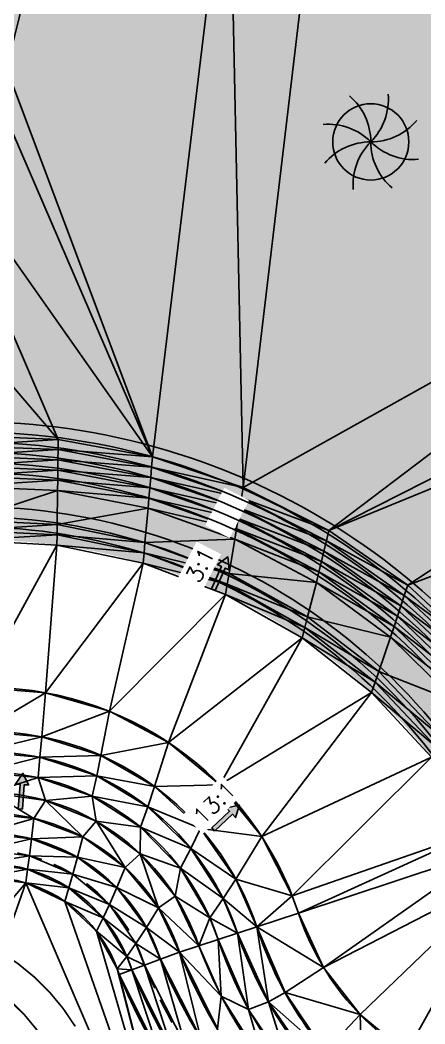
# Model space of a CAD drawing. Header units: inches. Extents: x 2461366 to 2469791, y 7062737 to 7065282.
# Drawn here: x 2467003.9 to 2467123.5, y 7064104 to 7064400.1 of the extents above; entities that cross this region are included whole.
import ezdxf

# ---------------------------------------------------------------- set-up
doc = ezdxf.new("R2010")
doc.units = ezdxf.units.IN
doc.header["$LTSCALE"] = 60
doc.header["$MEASUREMENT"] = 0
doc.linetypes.add('DASHED2', pattern=[0.375, 0.25, -0.125])
for name, color, linetype in [('CONT MNR LABEL', 6, 'Continuous'), ('CONTOURS', 35, 'Continuous'), ('FOUNTAIN', 5, 'Continuous'), ('POND HATCH', 9, 'Continuous'), ('PROP TRAIL', 3, 'Continuous'), ('Proposed Ground-C-TINN', 7, 'Continuous')]:
    doc.layers.add(name, color=color, linetype=linetype)
doc.styles.add('L80', font='simplex', dxfattribs={"height": 4.8})

# ---------------------------------------------------------------- blocks, each defined once
blk = doc.blocks.new('ARW-STREET')
blk.add_hatch(color=252).paths.add_polyline_path([(0.52, 0), (0.52, 6.04), (1.61, 6.04), (0, 8.83), (-1.61, 6.04), (-0.52, 6.04), (-0.52, 0)])
at = {"color": 4}
blk.add_lwpolyline([(0.52, 0), (0.52, 6.04), (1.61, 6.04), (0, 8.83), (-1.61, 6.04), (-0.52, 6.04), (-0.52, 0)], close=True, dxfattribs=at)

msp = doc.modelspace()

# ---------------------------------------------------------------- hatches: boundary and pattern name
at = {"layer": 'POND HATCH'}
h = msp.add_hatch(color=256, dxfattribs=at)
edge = h.paths.add_edge_path()
edge.add_arc((2466951.7, 7064352.35), 108.89, 233.9109, 275.8982)
edge.add_arc((2466992.73, 7064077.06), 169.62, 27.5436, 100.1323, ccw=False)
edge.add_arc((2467160.22, 7064161.14), 18, 198.2789, 316.5411)
edge.add_arc((2467248.7, 7064103.14), 88.14, 109.668, 148.8305, ccw=False)
edge.add_line((2467219.04, 7064186.14), (2467258.55, 7064203.87))
edge.add_arc((2467251.9, 7064218.69), 16.24, 294.1759, 386.094)
edge.add_line((2467266.49, 7064225.83), (2467260.31, 7064252.16))
edge.add_arc((2467435.11, 7064293.18), 179.55, 173.6431, 193.2048, ccw=False)
edge.add_line((2467256.66, 7064313.06), (2467262.32, 7064388.5))
edge.add_arc((2467182.25, 7064394.51), 80.3, 355.7132, 406.8753)
edge.add_line((2467237.14, 7064453.11), (2467210.8, 7064478.15))
edge.add_arc((2467136.05, 7064399.52), 108.49, 46.4533, 108.4108)
edge.add_line((2467101.79, 7064502.45), (2467083.31, 7064495.55))
edge.add_arc((2467016.7, 7064673.98), 190.45, 271.6598, 290.4729, ccw=False)
edge.add_arc((2467015.03, 7064451.78), 32.62, 77.2805, 154.3479)
edge.add_arc((2467111.93, 7064394.37), 145.16, 150.4749, 155.1278)
edge.add_arc((2467048.45, 7064421.34), 76.26, 153.4501, 169.2835)
edge.add_arc((2466785.23, 7064485.08), 194.71, 305.5174, 345.2536, ccw=False)
edge.add_line((2466898.35, 7064326.6), (2466887.56, 7064264.35))

# ---------------------------------------------------------------- linework, layer by layer
at = {"layer": 'CONTOURS'}
msp.add_arc((2467199.32, 7064184.27, 554), 159.67, 201.741, 290.6693, dxfattribs=at)
at = {"layer": 'FOUNTAIN'}
for points in [[(2467107.51, 7064364.2, 0.22119), (2467101.18, 7064377.8, 1.396815)], [(2467107.51, 7064364.2, 0.22119), (2467112.65, 7064378.29, 1.396815)], [(2467107.51, 7064364.2, 0.22119), (2467093.42, 7064369.35, 1.396815)], [(2467107.51, 7064364.2, 0.22119), (2467121.11, 7064370.53, 1.396815)], [(2467107.51, 7064364.2, 0.22119), (2467093.91, 7064357.88, 1.396815)], [(2467107.51, 7064364.2, 0.22119), (2467102.36, 7064350.11, 1.396815)], [(2467107.51, 7064364.2, 0.22119), (2467113.83, 7064350.6, 1.396815)], [(2467107.51, 7064364.2, 0.22119), (2467121.6, 7064359.06, 1.396815)]]:
    msp.add_lwpolyline(points, format="xyb", dxfattribs=at)
msp.add_circle((2467107.51, 7064364.2), 11.25, dxfattribs=at)
at = {"layer": 'PROP TRAIL', "color": 7, "const_width": 0.5}
msp.add_lwpolyline([(2467020.21, 7064103.24, 0.196809), (2466980.58, 7064132.49), (2466937.41, 7064143.38, -0.122299), (2466906.72, 7064159.78, 0.026456), (2466860.5, 7064197.23, -0.188101), (2466842.84, 7064224.75, -0.085223), (2466841.43, 7064273.53, -0.021362), (2466842.2, 7064282.91)], format="xyb", dxfattribs=at)
at = {"layer": 'Proposed Ground-C-TINN'}
for p, q in [((2467069.84, 7064262.26, 540), (2467094.16, 7064466.51, 540)), ((2467043.01, 7064271.28, 540), (2467065.65, 7064458, 540)), ((2467069.84, 7064262.26, 540), (2467065.65, 7064458, 540)), ((2467043.01, 7064271.28, 540), (2466994.43, 7064400.34, 540)), ((2467043.01, 7064271.28, 540), (2466990.85, 7064391.99, 540)), ((2467043.01, 7064271.28, 540), (2466976.67, 7064365.51, 540)), ((2467015.17, 7064276.42, 540), (2466976.67, 7064365.51, 540)), ((2467069.84, 7064262.26, 540), (2467228.39, 7064350.61, 540)), ((2467095.15, 7064249.57, 540), (2467228.39, 7064350.61, 540)), ((2467015.17, 7064276.42, 540), (2466959.1, 7064341.16, 540)), ((2467095.15, 7064249.57, 540), (2467225.79, 7064315.91, 540)), ((2467095.15, 7064249.57, 540), (2467224.78, 7064302.7, 540)), ((2467118.41, 7064233.43, 540), (2467224.78, 7064302.7, 540)), ((2467015.17, 7064276.42, 540), (2466986.88, 7064277.59, 540)), ((2466987.06, 7064274.59, 541), (2467015.17, 7064276.42, 540)), ((2467015.13, 7064273.4, 541), (2466987.06, 7064274.59, 541)), ((2467015.13, 7064273.4, 541), (2467015.17, 7064276.42, 540)), ((2467043.01, 7064271.28, 540), (2467015.17, 7064276.42, 540)), ((2466987.24, 7064271.6, 542), (2467015.13, 7064273.4, 541)), ((2467015.1, 7064270.39, 542), (2466987.24, 7064271.6, 542)), ((2467015.1, 7064270.39, 542), (2467015.13, 7064273.4, 541)), ((2467042.75, 7064268.24, 541), (2467015.13, 7064273.4, 541)), ((2467043.01, 7064271.28, 540), (2467015.13, 7064273.4, 541)), ((2467042.75, 7064268.24, 541), (2467043.01, 7064271.28, 540)), ((2467069.84, 7064262.26, 540), (2467043.01, 7064271.28, 540)), ((2467118.41, 7064233.43, 540), (2467225.46, 7064273.71, 540)), ((2466987.42, 7064268.6, 543), (2467015.1, 7064270.39, 542)), ((2467015.06, 7064267.37, 543), (2466987.42, 7064268.6, 543)), ((2467015.06, 7064267.37, 543), (2467015.1, 7064270.39, 542)), ((2467042.5, 7064265.21, 542), (2467015.1, 7064270.39, 542)), ((2467042.75, 7064268.24, 541), (2467015.1, 7064270.39, 542)), ((2467042.5, 7064265.21, 542), (2467042.75, 7064268.24, 541)), ((2467069.36, 7064259.22, 541), (2467042.75, 7064268.24, 541)), ((2467069.84, 7064262.26, 540), (2467042.75, 7064268.24, 541)), ((2466987.61, 7064265.61, 544), (2467015.06, 7064267.37, 543)), ((2467015.03, 7064264.35, 544), (2466987.61, 7064265.61, 544)), ((2467015.03, 7064264.35, 544), (2467015.06, 7064267.37, 543)), ((2467042.24, 7064262.17, 543), (2467015.06, 7064267.37, 543)), ((2467042.5, 7064265.21, 542), (2467015.06, 7064267.37, 543)), ((2467042.24, 7064262.17, 543), (2467042.5, 7064265.21, 542)), ((2467068.87, 7064256.16, 542), (2467042.5, 7064265.21, 542)), ((2467069.36, 7064259.22, 541), (2467042.5, 7064265.21, 542)), ((2466987.79, 7064262.61, 545), (2467015.03, 7064264.35, 544)), ((2467014.99, 7064261.34, 545), (2466987.79, 7064262.61, 545)), ((2467014.99, 7064261.34, 545), (2467015.03, 7064264.35, 544)), ((2467041.98, 7064259.13, 544), (2467015.03, 7064264.35, 544)), ((2467042.24, 7064262.17, 543), (2467015.03, 7064264.35, 544)), ((2467041.98, 7064259.13, 544), (2467042.24, 7064262.17, 543)), ((2467068.87, 7064256.16, 542), (2467042.24, 7064262.17, 543)), ((2467068.38, 7064253.11, 543), (2467042.24, 7064262.17, 543)), ((2467069.36, 7064259.22, 541), (2467069.84, 7064262.26, 540)), ((2467095.15, 7064249.57, 540), (2467069.84, 7064262.26, 540)), ((2466988.42, 7064252.62, 546), (2467014.99, 7064261.34, 545)), ((2467014.87, 7064251.28, 546), (2467014.99, 7064261.34, 545)), ((2467041.98, 7064259.13, 544), (2467014.99, 7064261.34, 545)), ((2467041.71, 7064256.1, 545), (2467014.99, 7064261.34, 545)), ((2467041.71, 7064256.1, 545), (2467041.98, 7064259.13, 544)), ((2467067.88, 7064250.06, 544), (2467041.98, 7064259.13, 544)), ((2467068.38, 7064253.11, 543), (2467041.98, 7064259.13, 544)), ((2467068.87, 7064256.16, 542), (2467069.36, 7064259.22, 541)), ((2467094.42, 7064246.51, 541), (2467069.36, 7064259.22, 541)), ((2467095.15, 7064249.57, 540), (2467069.36, 7064259.22, 541)), ((2467014.87, 7064251.28, 546), (2467041.71, 7064256.1, 545)), ((2467040.81, 7064245.97, 546), (2467041.71, 7064256.1, 545)), ((2467067.88, 7064250.06, 544), (2467041.71, 7064256.1, 545)), ((2467067.38, 7064247, 545), (2467041.71, 7064256.1, 545)), ((2467068.38, 7064253.11, 543), (2467068.87, 7064256.16, 542)), ((2467094.42, 7064246.51, 541), (2467068.87, 7064256.16, 542)), ((2467093.69, 7064243.45, 542), (2467068.87, 7064256.16, 542)), ((2467067.88, 7064250.06, 544), (2467068.38, 7064253.11, 543)), ((2467093.69, 7064243.45, 542), (2467068.38, 7064253.11, 543)), ((2467092.95, 7064240.38, 543), (2467068.38, 7064253.11, 543)), ((2467014.87, 7064251.28, 546), (2466988.42, 7064252.62, 546)), ((2466988.6, 7064249.63, 547), (2467014.87, 7064251.28, 546)), ((2467014.83, 7064248.26, 547), (2467014.87, 7064251.28, 546)), ((2467040.81, 7064245.97, 546), (2467014.87, 7064251.28, 546)), ((2467067.38, 7064247, 545), (2467067.88, 7064250.06, 544)), ((2467092.2, 7064237.32, 544), (2467067.88, 7064250.06, 544)), ((2467092.95, 7064240.38, 543), (2467067.88, 7064250.06, 544)), ((2467014.83, 7064248.26, 547), (2466988.6, 7064249.63, 547)), ((2466988.79, 7064246.63, 548), (2467014.83, 7064248.26, 547)), ((2467014.78, 7064245.24, 548), (2467014.83, 7064248.26, 547)), ((2467040.54, 7064242.92, 547), (2467014.83, 7064248.26, 547)), ((2467040.81, 7064245.97, 546), (2467014.83, 7064248.26, 547)), ((2467094.42, 7064246.51, 541), (2467095.15, 7064249.57, 540)), ((2467118.41, 7064233.43, 540), (2467095.15, 7064249.57, 540)), ((2467014.78, 7064245.24, 548), (2466988.79, 7064246.63, 548)), ((2466991.81, 7064203.22, 549), (2467014.78, 7064245.24, 548)), ((2467011.43, 7064201.68, 549), (2467014.78, 7064245.24, 548)), ((2467040.26, 7064239.88, 548), (2467014.78, 7064245.24, 548)), ((2467040.54, 7064242.92, 547), (2467014.78, 7064245.24, 548)), ((2467040.54, 7064242.92, 547), (2467040.81, 7064245.97, 546)), ((2467040.81, 7064245.97, 546), (2467067.38, 7064247, 545)), ((2467065.67, 7064236.81, 546), (2467040.81, 7064245.97, 546)), ((2467065.67, 7064236.81, 546), (2467067.38, 7064247, 545)), ((2467092.2, 7064237.32, 544), (2467067.38, 7064247, 545)), ((2467091.44, 7064234.25, 545), (2467067.38, 7064247, 545)), ((2467093.69, 7064243.45, 542), (2467094.42, 7064246.51, 541)), ((2467118.41, 7064233.43, 540), (2467094.42, 7064246.51, 541)), ((2467117.42, 7064230.37, 541), (2467094.42, 7064246.51, 541)), ((2467040.26, 7064239.88, 548), (2467040.54, 7064242.92, 547)), ((2467065.14, 7064233.76, 547), (2467040.54, 7064242.92, 547)), ((2467065.67, 7064236.81, 546), (2467040.54, 7064242.92, 547)), ((2467092.95, 7064240.38, 543), (2467093.69, 7064243.45, 542)), ((2467117.42, 7064230.37, 541), (2467093.69, 7064243.45, 542)), ((2467116.43, 7064227.31, 542), (2467093.69, 7064243.45, 542)), ((2467011.43, 7064201.68, 549), (2467040.26, 7064239.88, 548)), ((2467030.32, 7064196.21, 549), (2467040.26, 7064239.88, 548)), ((2467064.61, 7064230.69, 548), (2467040.26, 7064239.88, 548)), ((2467065.14, 7064233.76, 547), (2467040.26, 7064239.88, 548)), ((2467092.2, 7064237.32, 544), (2467092.95, 7064240.38, 543)), ((2467116.43, 7064227.31, 542), (2467092.95, 7064240.38, 543)), ((2467115.42, 7064224.25, 543), (2467092.95, 7064240.38, 543)), ((2467065.14, 7064233.76, 547), (2467065.67, 7064236.81, 546)), ((2467088.86, 7064224.03, 546), (2467065.67, 7064236.81, 546)), ((2467091.44, 7064234.25, 545), (2467065.67, 7064236.81, 546)), ((2467091.44, 7064234.25, 545), (2467092.2, 7064237.32, 544)), ((2467114.41, 7064221.19, 544), (2467092.2, 7064237.32, 544)), ((2467115.42, 7064224.25, 543), (2467092.2, 7064237.32, 544)), ((2467064.61, 7064230.69, 548), (2467065.14, 7064233.76, 547)), ((2467088.07, 7064220.96, 547), (2467065.14, 7064233.76, 547)), ((2467088.86, 7064224.03, 546), (2467065.14, 7064233.76, 547)), ((2467088.86, 7064224.03, 546), (2467091.44, 7064234.25, 545)), ((2467114.41, 7064221.19, 544), (2467091.44, 7064234.25, 545)), ((2467113.38, 7064218.12, 545), (2467091.44, 7064234.25, 545)), ((2467117.42, 7064230.37, 541), (2467118.41, 7064233.43, 540)), ((2467139.17, 7064214.19, 540), (2467118.41, 7064233.43, 540)), ((2467030.32, 7064196.21, 549), (2467064.61, 7064230.69, 548)), ((2467047.73, 7064187.04, 549), (2467064.61, 7064230.69, 548)), ((2467087.27, 7064217.89, 548), (2467064.61, 7064230.69, 548)), ((2467088.07, 7064220.96, 547), (2467064.61, 7064230.69, 548)), ((2467116.43, 7064227.31, 542), (2467117.42, 7064230.37, 541)), ((2467139.17, 7064214.19, 540), (2467117.42, 7064230.37, 541)), ((2467137.91, 7064211.14, 541), (2467117.42, 7064230.37, 541)), ((2467115.42, 7064224.25, 543), (2467116.43, 7064227.31, 542)), ((2467137.91, 7064211.14, 541), (2467116.43, 7064227.31, 542)), ((2467136.63, 7064208.09, 542), (2467116.43, 7064227.31, 542)), ((2467088.07, 7064220.96, 547), (2467088.86, 7064224.03, 546)), ((2467109.87, 7064207.9, 546), (2467088.86, 7064224.03, 546)), ((2467113.38, 7064218.12, 545), (2467088.86, 7064224.03, 546)), ((2467114.41, 7064221.19, 544), (2467115.42, 7064224.25, 543)), ((2467136.63, 7064208.09, 542), (2467115.42, 7064224.25, 543)), ((2467135.34, 7064205.05, 543), (2467115.42, 7064224.25, 543)), ((2467087.27, 7064217.89, 548), (2467088.07, 7064220.96, 547)), ((2467108.79, 7064204.84, 547), (2467088.07, 7064220.96, 547)), ((2467109.87, 7064207.9, 546), (2467088.07, 7064220.96, 547)), ((2467113.38, 7064218.12, 545), (2467114.41, 7064221.19, 544)), ((2467134.04, 7064202, 544), (2467114.41, 7064221.19, 544)), ((2467135.34, 7064205.05, 543), (2467114.41, 7064221.19, 544)), ((2467047.73, 7064187.04, 549), (2467087.27, 7064217.89, 548)), ((2467062.93, 7064174.55, 549), (2467087.27, 7064217.89, 548)), ((2467108.79, 7064204.84, 547), (2467087.27, 7064217.89, 548)), ((2467107.7, 7064201.77, 548), (2467087.27, 7064217.89, 548)), ((2467109.87, 7064207.9, 546), (2467113.38, 7064218.12, 545)), ((2467134.04, 7064202, 544), (2467113.38, 7064218.12, 545)), ((2467132.72, 7064198.95, 545), (2467113.38, 7064218.12, 545)), ((2467108.79, 7064204.84, 547), (2467109.87, 7064207.9, 546)), ((2467128.22, 7064188.8, 546), (2467109.87, 7064207.9, 546)), ((2467132.72, 7064198.95, 545), (2467109.87, 7064207.9, 546)), ((2467011.43, 7064201.68, 549), (2466991.81, 7064203.22, 549)), ((2467107.7, 7064201.77, 548), (2467108.79, 7064204.84, 547)), ((2467126.83, 7064185.75, 547), (2467108.79, 7064204.84, 547)), ((2467128.22, 7064188.8, 546), (2467108.79, 7064204.84, 547)), ((2466992.11, 7064190.23, 550), (2467011.43, 7064201.68, 549)), ((2467010.35, 7064188.65, 550), (2467011.43, 7064201.68, 549)), ((2467030.32, 7064196.21, 549), (2467011.43, 7064201.68, 549)), ((2467062.93, 7064174.55, 549), (2467107.7, 7064201.77, 548)), ((2467075.29, 7064159.25, 549), (2467107.7, 7064201.77, 548)), ((2467126.83, 7064185.75, 547), (2467107.7, 7064201.77, 548)), ((2467125.43, 7064182.71, 548), (2467107.7, 7064201.77, 548)), ((2467010.35, 7064188.65, 550), (2467030.32, 7064196.21, 549)), ((2467027.81, 7064183.17, 550), (2467030.32, 7064196.21, 549)), ((2467047.73, 7064187.04, 549), (2467030.32, 7064196.21, 549)), ((2467010.35, 7064188.65, 550), (2466992.11, 7064190.23, 550)), ((2466992.23, 7064184.23, 551), (2467010.35, 7064188.65, 550)), ((2467009.8, 7064182.64, 551), (2467010.35, 7064188.65, 550)), ((2467027.81, 7064183.17, 550), (2467010.35, 7064188.65, 550)), ((2467027.81, 7064183.17, 550), (2467047.73, 7064187.04, 549)), ((2467043.67, 7064174.03, 550), (2467047.73, 7064187.04, 549)), ((2467062.93, 7064174.55, 549), (2467047.73, 7064187.04, 549)), ((2467009.8, 7064182.64, 551), (2466992.23, 7064184.23, 551)), ((2466992.35, 7064178.23, 552), (2467009.8, 7064182.64, 551)), ((2467009.22, 7064176.64, 552), (2467009.8, 7064182.64, 551)), ((2467009.8, 7064182.64, 551), (2467027.81, 7064183.17, 550)), ((2467026.55, 7064177.16, 551), (2467009.8, 7064182.64, 551)), ((2467026.55, 7064177.16, 551), (2467027.81, 7064183.17, 550)), ((2467043.67, 7064174.03, 550), (2467027.81, 7064183.17, 550)), ((2467075.29, 7064159.25, 549), (2467125.43, 7064182.71, 548)), ((2467084.31, 7064141.77, 549), (2467125.43, 7064182.71, 548)), ((2467009.22, 7064176.64, 552), (2466992.35, 7064178.23, 552)), ((2466995.33, 7064172.24, 553), (2467009.22, 7064176.64, 552)), ((2467009.22, 7064176.64, 552), (2467026.55, 7064177.16, 551)), ((2467025.24, 7064171.14, 552), (2467009.22, 7064176.64, 552)), ((2467011.39, 7064169.93, 553), (2467009.22, 7064176.64, 552)), ((2467025.24, 7064171.14, 552), (2467026.55, 7064177.16, 551)), ((2467041.65, 7064168.04, 551), (2467026.55, 7064177.16, 551)), ((2467043.67, 7064174.03, 550), (2467026.55, 7064177.16, 551)), ((2467041.65, 7064168.04, 551), (2467043.67, 7064174.03, 550)), ((2467043.67, 7064174.03, 550), (2467062.93, 7064174.55, 549)), ((2467057.17, 7064161.67, 550), (2467043.67, 7064174.03, 550)), ((2467057.17, 7064161.67, 550), (2467062.93, 7064174.55, 549)), ((2467075.29, 7064159.25, 549), (2467062.93, 7064174.55, 549)), ((2467011.39, 7064169.93, 553), (2466995.33, 7064172.24, 553)), ((2467007.96, 7064164.62, 554), (2466995.33, 7064172.24, 553)), ((2467011.39, 7064169.93, 553), (2467025.24, 7064171.14, 552)), ((2467039.54, 7064162.06, 552), (2467025.24, 7064171.14, 552)), ((2467026.39, 7064163.78, 553), (2467025.24, 7064171.14, 552)), ((2467041.65, 7064168.04, 551), (2467025.24, 7064171.14, 552)), ((2467007.96, 7064164.62, 554), (2467011.39, 7064169.93, 553)), ((2467026.39, 7064163.78, 553), (2467011.39, 7064169.93, 553)), ((2467022.41, 7064159.12, 554), (2467011.39, 7064169.93, 553)), ((2467039.54, 7064162.06, 552), (2467041.65, 7064168.04, 551)), ((2467057.17, 7064161.67, 550), (2467041.65, 7064168.04, 551)), ((2467054.32, 7064155.77, 551), (2467041.65, 7064168.04, 551)), ((2467007.96, 7064164.62, 554), (2466992.59, 7064166.23, 554)), ((2466992.7, 7064160.23, 555), (2467007.96, 7064164.62, 554)), ((2467007.28, 7064158.61, 555), (2467007.96, 7064164.62, 554)), ((2467022.41, 7064159.12, 554), (2467007.96, 7064164.62, 554)), ((2467022.41, 7064159.12, 554), (2467026.39, 7064163.78, 553)), ((2467034.98, 7064150.12, 554), (2467026.39, 7064163.78, 553)), ((2467039.44, 7064154.16, 553), (2467026.39, 7064163.78, 553)), ((2467039.54, 7064162.06, 552), (2467026.39, 7064163.78, 553)), ((2467039.44, 7064154.16, 553), (2467039.54, 7064162.06, 552)), ((2467051.32, 7064149.89, 552), (2467039.54, 7064162.06, 552)), ((2467054.32, 7064155.77, 551), (2467039.54, 7064162.06, 552)), ((2467054.32, 7064155.77, 551), (2467057.17, 7064161.67, 550)), ((2467067.68, 7064146.69, 550), (2467057.17, 7064161.67, 550)), ((2467075.29, 7064159.25, 549), (2467057.17, 7064161.67, 550)), ((2467007.28, 7064158.61, 555), (2466992.7, 7064160.23, 555)), ((2466992.8, 7064155.23, 556), (2467007.28, 7064158.61, 555)), ((2467006.67, 7064153.6, 556), (2467007.28, 7064158.61, 555)), ((2467007.28, 7064158.61, 555), (2467022.41, 7064159.12, 554)), ((2467020.87, 7064153.12, 555), (2467007.28, 7064158.61, 555)), ((2467020.87, 7064153.12, 555), (2467022.41, 7064159.12, 554)), ((2467034.98, 7064150.12, 554), (2467022.41, 7064159.12, 554)), ((2467067.68, 7064146.69, 550), (2467075.29, 7064159.25, 549)), ((2467084.31, 7064141.77, 549), (2467075.29, 7064159.25, 549)), ((2467084.31, 7064141.77, 549), (2467140.03, 7064161.16, 548)), ((2467086.16, 7064136.67, 549), (2467140.03, 7064161.16, 548)), ((2467051.32, 7064149.89, 552), (2467054.32, 7064155.77, 551)), ((2467067.68, 7064146.69, 550), (2467054.32, 7064155.77, 551)), ((2467063.9, 7064140.97, 551), (2467054.32, 7064155.77, 551)), ((2467086.16, 7064136.67, 549), (2467143.13, 7064155.49, 548)), ((2467093.55, 7064120.66, 549), (2467143.13, 7064155.49, 548)), ((2467006.67, 7064153.6, 556), (2466992.8, 7064155.23, 556)), ((2466992.88, 7064151.24, 557), (2467006.67, 7064153.6, 556)), ((2467006.16, 7064149.59, 557), (2467006.67, 7064153.6, 556)), ((2467019.52, 7064148.11, 556), (2467006.67, 7064153.6, 556)), ((2467020.87, 7064153.12, 555), (2467006.67, 7064153.6, 556)), ((2467019.52, 7064148.11, 556), (2467020.87, 7064153.12, 555)), ((2467032.49, 7064144.17, 555), (2467020.87, 7064153.12, 555)), ((2467034.98, 7064150.12, 554), (2467020.87, 7064153.12, 555)), ((2467034.98, 7064150.12, 554), (2467039.44, 7064154.16, 553)), ((2467044.83, 7064138.21, 554), (2467039.44, 7064154.16, 553)), ((2467049.76, 7064141.65, 553), (2467039.44, 7064154.16, 553)), ((2467051.32, 7064149.89, 552), (2467039.44, 7064154.16, 553)), ((2467006.16, 7064149.59, 557), (2466992.88, 7064151.24, 557)), ((2466992.96, 7064147.24, 558), (2467006.16, 7064149.59, 557)), ((2467005.62, 7064145.58, 558), (2467006.16, 7064149.59, 557)), ((2467018.37, 7064144.11, 557), (2467006.16, 7064149.59, 557)), ((2467019.52, 7064148.11, 556), (2467006.16, 7064149.59, 557)), ((2467032.49, 7064144.17, 555), (2467034.98, 7064150.12, 554)), ((2467044.83, 7064138.21, 554), (2467034.98, 7064150.12, 554)), ((2467049.76, 7064141.65, 553), (2467051.32, 7064149.89, 552)), ((2467059.93, 7064135.3, 552), (2467051.32, 7064149.89, 552)), ((2467063.9, 7064140.97, 551), (2467051.32, 7064149.89, 552)), ((2467005.62, 7064145.58, 558), (2466992.96, 7064147.24, 558)), ((2467018.37, 7064144.11, 557), (2467019.52, 7064148.11, 556)), ((2467030.29, 7064139.23, 556), (2467019.52, 7064148.11, 556)), ((2467032.49, 7064144.17, 555), (2467019.52, 7064148.11, 556)), ((2467063.9, 7064140.97, 551), (2467067.68, 7064146.69, 550)), ((2467073.81, 7064132.6, 550), (2467067.68, 7064146.69, 550)), ((2467084.31, 7064141.77, 549), (2467067.68, 7064146.69, 550)), ((2467093.55, 7064120.66, 549), (2467147.57, 7064148.33, 548)), ((2467104.34, 7064106.72, 549), (2467147.57, 7064148.33, 548)), ((2467118, 7064095.56, 549), (2467147.57, 7064148.33, 548)), ((2466971.63, 7064105.53, 558), (2467005.62, 7064145.58, 558)), ((2466986.91, 7064092.67, 558), (2467005.62, 7064145.58, 558)), ((2467017.16, 7064140.12, 558), (2467005.62, 7064145.58, 558)), ((2467056.67, 7064027.05, 559), (2467005.62, 7064145.58, 558)), ((2467018.37, 7064144.11, 557), (2467005.62, 7064145.58, 558)), ((2467017.16, 7064140.12, 558), (2467018.37, 7064144.11, 557)), ((2467028.43, 7064135.29, 557), (2467018.37, 7064144.11, 557)), ((2467030.29, 7064139.23, 556), (2467018.37, 7064144.11, 557)), ((2467030.29, 7064139.23, 556), (2467032.49, 7064144.17, 555)), ((2467041.28, 7064132.43, 555), (2467032.49, 7064144.17, 555)), ((2467044.83, 7064138.21, 554), (2467032.49, 7064144.17, 555)), ((2467044.83, 7064138.21, 554), (2467049.76, 7064141.65, 553)), ((2467056.71, 7064126.99, 553), (2467049.76, 7064141.65, 553)), ((2467059.93, 7064135.3, 552), (2467049.76, 7064141.65, 553)), ((2467059.93, 7064135.3, 552), (2467063.9, 7064140.97, 551)), ((2467073.81, 7064132.6, 550), (2467063.9, 7064140.97, 551)), ((2467068.11, 7064130.73, 551), (2467063.9, 7064140.97, 551)), ((2467073.81, 7064132.6, 550), (2467084.31, 7064141.77, 549)), ((2467086.16, 7064136.67, 549), (2467084.31, 7064141.77, 549)), ((2467056.67, 7064027.05, 559), (2467017.16, 7064140.12, 558)), ((2467026.46, 7064131.37, 558), (2467017.16, 7064140.12, 558)), ((2467028.43, 7064135.29, 557), (2467017.16, 7064140.12, 558)), ((2467028.43, 7064135.29, 557), (2467030.29, 7064139.23, 556)), ((2467038.12, 7064127.67, 556), (2467030.29, 7064139.23, 556)), ((2467041.28, 7064132.43, 555), (2467030.29, 7064139.23, 556)), ((2467041.28, 7064132.43, 555), (2467044.83, 7064138.21, 554)), ((2467051.01, 7064125.12, 554), (2467044.83, 7064138.21, 554)), ((2467056.71, 7064126.99, 553), (2467044.83, 7064138.21, 554)), ((2467026.46, 7064131.37, 558), (2467028.43, 7064135.29, 557)), ((2467035.45, 7064123.9, 557), (2467028.43, 7064135.29, 557)), ((2467038.12, 7064127.67, 556), (2467028.43, 7064135.29, 557)), ((2467056.71, 7064126.99, 553), (2467059.93, 7064135.3, 552)), ((2467062.41, 7064128.86, 552), (2467059.93, 7064135.3, 552)), ((2467068.11, 7064130.73, 551), (2467059.93, 7064135.3, 552)), ((2467073.81, 7064132.6, 550), (2467086.16, 7064136.67, 549)), ((2467093.55, 7064120.66, 549), (2467086.16, 7064136.67, 549)), ((2467038.12, 7064127.67, 556), (2467041.28, 7064132.43, 555)), ((2467045.36, 7064123.07, 555), (2467041.28, 7064132.43, 555)), ((2467051.01, 7064125.12, 554), (2467041.28, 7064132.43, 555)), ((2467068.11, 7064130.73, 551), (2467073.81, 7064132.6, 550)), ((2467077.27, 7064110.5, 551), (2467073.81, 7064132.6, 550)), ((2467082.19, 7064113.23, 550), (2467073.81, 7064132.6, 550)), ((2467093.55, 7064120.66, 549), (2467073.81, 7064132.6, 550)), ((2467056.67, 7064027.05, 559), (2467026.46, 7064131.37, 558)), ((2467032.61, 7064120.18, 558), (2467026.46, 7064131.37, 558)), ((2467035.45, 7064123.9, 557), (2467026.46, 7064131.37, 558)), ((2467056.71, 7064126.99, 553), (2467062.41, 7064128.86, 552)), ((2467062.41, 7064128.86, 552), (2467068.11, 7064130.73, 551)), ((2467063.35, 7064112.2, 553), (2467062.41, 7064128.86, 552)), ((2467071.42, 7064108.26, 552), (2467062.41, 7064128.86, 552)), ((2467077.27, 7064110.5, 551), (2467068.11, 7064130.73, 551)), ((2467071.42, 7064108.26, 552), (2467068.11, 7064130.73, 551)), ((2467035.45, 7064123.9, 557), (2467038.12, 7064127.67, 556)), ((2467040.67, 7064121.33, 556), (2467038.12, 7064127.67, 556)), ((2467045.36, 7064123.07, 555), (2467038.12, 7064127.67, 556)), ((2467051.01, 7064125.12, 554), (2467056.71, 7064126.99, 553)), ((2467063.35, 7064112.2, 553), (2467056.71, 7064126.99, 553)), ((2467032.61, 7064120.18, 558), (2467035.45, 7064123.9, 557)), ((2467036.92, 7064119.95, 557), (2467035.45, 7064123.9, 557)), ((2467040.67, 7064121.33, 556), (2467035.45, 7064123.9, 557)), ((2467040.67, 7064121.33, 556), (2467045.36, 7064123.07, 555)), ((2467045.36, 7064123.07, 555), (2467051.01, 7064125.12, 554)), ((2467052.75, 7064097.54, 556), (2467045.36, 7064123.07, 555)), ((2467057.32, 7064099.65, 555), (2467045.36, 7064123.07, 555)), ((2467057.32, 7064099.65, 555), (2467051.01, 7064125.12, 554)), ((2467062.19, 7064102.48, 554), (2467051.01, 7064125.12, 554)), ((2467063.35, 7064112.2, 553), (2467051.01, 7064125.12, 554)), ((2467056.67, 7064027.05, 559), (2467032.61, 7064120.18, 558)), ((2467033.16, 7064118.57, 558), (2467032.61, 7064120.18, 558)), ((2467036.92, 7064119.95, 557), (2467032.61, 7064120.18, 558)), ((2467033.16, 7064118.57, 558), (2467036.92, 7064119.95, 557)), ((2467036.92, 7064119.95, 557), (2467040.67, 7064121.33, 556)), ((2467045.42, 7064094.21, 558), (2467036.92, 7064119.95, 557)), ((2467049.09, 7064095.87, 557), (2467036.92, 7064119.95, 557)), ((2467049.09, 7064095.87, 557), (2467040.67, 7064121.33, 556)), ((2467052.75, 7064097.54, 556), (2467040.67, 7064121.33, 556)), ((2467082.19, 7064113.23, 550), (2467093.55, 7064120.66, 549)), ((2467104.34, 7064106.72, 549), (2467093.55, 7064120.66, 549)), ((2467056.67, 7064027.05, 559), (2467033.16, 7064118.57, 558)), ((2467045.42, 7064094.21, 558), (2467033.16, 7064118.57, 558)), ((2467062.19, 7064102.48, 554), (2467063.35, 7064112.2, 553)), ((2467071.42, 7064108.26, 552), (2467063.35, 7064112.2, 553)), ((2467076.23, 7064091.63, 553), (2467063.35, 7064112.2, 553)), ((2467077.27, 7064110.5, 551), (2467082.19, 7064113.23, 550)), ((2467094.06, 7064095.78, 550), (2467082.19, 7064113.23, 550)), ((2467104.34, 7064106.72, 549), (2467082.19, 7064113.23, 550)), ((2467071.42, 7064108.26, 552), (2467077.27, 7064110.5, 551)), ((2467076.23, 7064091.63, 553), (2467071.42, 7064108.26, 552)), ((2467083.94, 7064089.59, 552), (2467071.42, 7064108.26, 552)), ((2467083.94, 7064089.59, 552), (2467077.27, 7064110.5, 551)), ((2467089.89, 7064092.23, 551), (2467077.27, 7064110.5, 551)), ((2467094.06, 7064095.78, 550), (2467077.27, 7064110.5, 551)), ((2467094.06, 7064095.78, 550), (2467104.34, 7064106.72, 549)), ((2467118, 7064095.56, 549), (2467104.34, 7064106.72, 549)), ((2467105.14, 7064084.22, 550), (2467104.34, 7064106.72, 549))]:
    msp.add_line(p, q, dxfattribs=at)

# ---------------------------------------------------------------- block references
at = {"color": 7, "zscale": 1.2}
for p, xscale, yscale, rotation in [((2467061, 7064232.08, 545), 1.200000000112509, 1.199999999961486, 335.9345565099451), ((2467004.02, 7064167.37, 552), 1.2, 1.2, 355.9527699531837)]:
    msp.add_blockref('ARW-STREET', p, dxfattribs=dict(at, xscale=xscale, yscale=yscale, rotation=rotation))

# ---------------------------------------------------------------- next in the draw order: wipeouts: each hides what was drawn before it
at = {"color": 7}
for points in [[(2467065.84, 7064247.32), (2467071.54, 7064258.45), (2467064.27, 7064262.17), (2467058.57, 7064251.04)], [(2467057.89, 7064159.97), (2467068.52, 7064170.88), (2467063.37, 7064176.16), (2467052.12, 7064165.75)]]:
    msp.add_wipeout(points, dxfattribs=at).dxf.layer = 'CONT MNR LABEL'

# ---------------------------------------------------------------- next in the draw order: linework, layer by layer
at = {"layer": 'CONTOURS'}
for points, elevation in [([(2466875.25, 7064272.92, 0.13065), (2466870.61, 7064253.23, 0.005732), (2466870.71, 7064249.63, 0.222258), (2466890.16, 7064212), (2466915.93, 7064192.14, 0.170361), (2466976.01, 7064182.72, -0.038607), (2466992.23, 7064184.23, -0.329975), (2467068.11, 7064130.73, 0.221052), (2467140.61, 7064055.96, 0.20092), (2467223.78, 7064067.12, 0.025791), (2467300.44, 7064111.73, 0.407271), (2467357.66, 7064275.01, -0.091333), (2467356.3, 7064304.39), (2467362.04, 7064381.03, 0.25865), (2467304.64, 7064519.18, 0.232912), (2467077.83, 7064570.36), (2467058.13, 7064563.01, -0.071063), (2467025.4, 7064555.84, -0.002327), (2467001.73, 7064556.38), (2467001.43, 7064556.38)], 551), ([(2466882.89, 7064266.94, 0.416534), (2466974.3, 7064201.78, -0.02973), (2466991.81, 7064203.22, -0.329957), (2467086.16, 7064136.67, 0.611079), (2467223.32, 7064115.28, -0.213654), (2467240.86, 7064130.16), (2467283.12, 7064149.14, 0.388717), (2467323.93, 7064243.69), (2467318.72, 7064265.87, -0.087614), (2467316.41, 7064307.38), (2467322.15, 7064384.02, 0.226549), (2467278.34, 7064496.73), (2467252.13, 7064521.64, 0.27904), (2467081.7, 7064559), (2467062.33, 7064551.76, -0.072686), (2467025.44, 7064543.82, 0.312092), (2466932.6, 7064494.01, 0.017251), (2466926.15, 7064481.41, 0.144369), (2466913.13, 7064405.44, -0.134221), (2466912.12, 7064382.07), (2466893.37, 7064325.82)], 549), ([(2466976.31, 7064435.19, -0.332615), (2466898.35, 7064326.6), (2466889.3, 7064323.24, -0.132431), (2466863.38, 7064320.86), (2466844.87, 7064324.06), (2466838.04, 7064284.65), (2466856.63, 7064281.43, -0.131652), (2466880.11, 7064270.56), (2466887.56, 7064264.35, 0.249218), (2466966.76, 7064249.03, -0.321471), (2467143.13, 7064155.49, 0.611269), (2467177.65, 7064156.84, -0.104905), (2467216.16, 7064195.74), (2467254.04, 7064208.61, 0.419853), (2467263.59, 7064233.02), (2467257.04, 7064250.33, -0.110976), (2467242.45, 7064323.25), (2467246.72, 7064370.69, 0.170768), (2467234.15, 7064451.32)], 548), ([(2466979.31, 7064435.2, -0.332322), (2466899.32, 7064323.76), (2466890.34, 7064320.43, -0.132431), (2466862.86, 7064317.9), (2466844.35, 7064321.11), (2466838.55, 7064287.61), (2466857.14, 7064284.39, -0.131652), (2466882.04, 7064272.87), (2466889.46, 7064266.67, 0.249918), (2466966.11, 7064251.97, -0.321736), (2467145.78, 7064156.9, 0.613834), (2467175.01, 7064158.28, -0.10603), (2467214.84, 7064198.46), (2467252.97, 7064211.41, 0.419449), (2467260.81, 7064231.87), (2467254.27, 7064249.19, -0.110996), (2467239.45, 7064323.42), (2467243.75, 7064371.1, 0.170291), (2467231.68, 7064449.58)], 547), ([(2466982.31, 7064435.21, -0.332036), (2466900.3, 7064320.92), (2466891.38, 7064317.62, -0.132431), (2466862.35, 7064314.94), (2466849.75, 7064317.13), (2466844.97, 7064289.54), (2466857.65, 7064287.34, -0.131652), (2466883.96, 7064275.17), (2466891.37, 7064268.99, 0.25065), (2466965.45, 7064254.91, -0.32199), (2467148.43, 7064158.31, 0.617186), (2467172.36, 7064159.7, -0.107156), (2467213.52, 7064201.18), (2467251.88, 7064214.21, 0.418905), (2467258.05, 7064230.71), (2467251.49, 7064248.05, -0.111016), (2467236.45, 7064323.59), (2467240.77, 7064371.51, 0.169795), (2467229.2, 7064447.84)], 546), ([(2466992.31, 7064435.23, -0.331136), (2466903.55, 7064311.46), (2466894.86, 7064308.24, -0.132431), (2466860.64, 7064305.09), (2466857.9, 7064305.57), (2466856.53, 7064297.68), (2466859.36, 7064297.19, -0.131652), (2466890.36, 7064282.85), (2466897.71, 7064276.72, 0.253368), (2466963.22, 7064264.69, -0.322673), (2467157.2, 7064163.14, 0.651188), (2467163.35, 7064164.16, -0.11119), (2467209.14, 7064210.25), (2467248.05, 7064223.47, 0.412087), (2467248.87, 7064226.69), (2467242.23, 7064244.26, -0.111078), (2467226.47, 7064324.17), (2467230.86, 7064372.9, 0.167996), (2467220.93, 7064442.09)], 545), ([(2466844.84, 7064282.46, 0.008825), (2466843.43, 7064273.42, 0.059101), (2466844.43, 7064229.84, 0.195792), (2466863.41, 7064197.26), (2466916.71, 7064156.19, 0.131646), (2466942.52, 7064145.44, 0.077106), (2466982.42, 7064146.27, -0.038616), (2466992.96, 7064147.24, -0.334726), (2467033.16, 7064118.57, 0.284708), (2467192.42, 7064004.13, 0.039064), (2467221.47, 7064004.42, -0.376868), (2467221.47, 7064004.42), (2467230.15, 7063989.72)], 558), ([(2466848.78, 7064281.77, 0.008742), (2466847.4, 7064272.96, 0.058985), (2466848.39, 7064230.4, 0.195792), (2466865.85, 7064200.43), (2466919.16, 7064159.35, 0.131646), (2466943.05, 7064149.4, 0.077132), (2466981.74, 7064150.22, -0.038576), (2466992.88, 7064151.24, -0.333452), (2467036.92, 7064119.95, 0.284455), (2467192.69, 7064008.12, 0.048184), (2467227.71, 7064009.1, -0.356739), (2467232.86, 7064005.81), (2467237.66, 7063996.74, 0.180156), (2467327.11, 7064061.36, -0.116281), (2467359.4, 7064094.11, 0.094233), (2467396.25, 7064127.88, -0.017924), (2467417.15, 7064154.66, 0.068685), (2467430.6, 7064180.78, -0.411868), (2467442.66, 7064187.39, 0.200142), (2467459.35, 7064189.24), (2467483.16, 7064206.57)], 557), ([(2466856.67, 7064280.41, 0.008574), (2466855.35, 7064272.03, 0.058737), (2466856.31, 7064231.53, 0.195792), (2466870.74, 7064206.76), (2466920.75, 7064168.22, 0.133195), (2466944.95, 7064158.23, 0.075662), (2466980.2, 7064159.08, -0.038511), (2466992.7, 7064160.23, -0.331101), (2467045.36, 7064123.07, 0.312926), (2467211.76, 7064016.82, 0.047418), (2467244.24, 7064021.17, -0.281557), (2467274.29, 7064012.01), (2467274.29, 7064012.01, 0.115833), (2467327.11, 7064061.36, -0.116281), (2467359.4, 7064094.11, 0.094233), (2467396.25, 7064127.88, -0.017924), (2467417.15, 7064154.66, 0.029443), (2467423.8, 7064165.41, 0.029443)], 555), ([(2467379.93, 7064109.73, -0.048311), (2467359.4, 7064094.11, 0.095894), (2467331.58, 7064068.08), (2467331.58, 7064068.08, 0.30986), (2467313.02, 7064071.58), (2467250.29, 7064043.42, -0.42056), (2467056.71, 7064126.99, 0.330032), (2466992.47, 7064172.23, 0.038552), (2466978.11, 7064170.9, -0.098697), (2466937.52, 7064171.53, -0.111504), (2466917.53, 7064180.8), (2466875.62, 7064213.1, -0.195792), (2466864.23, 7064232.65, -0.031028), (2466862.62, 7064253.05, -0.130969), (2466868.25, 7064276.79, -0.130969)], 553), ([(2466871.83, 7064274.99, 0.131763), (2466866.61, 7064253.14, 0.031061), (2466868.19, 7064233.21, 0.195792), (2466878.06, 7064216.27), (2466915.33, 7064187.55, 0.092573), (2466931.68, 7064179.21, 0.11774), (2466977.06, 7064176.81, -0.038578), (2466992.35, 7064178.23, -0.329999), (2467062.41, 7064128.86, 0.439173), (2467232.73, 7064052.91, 0.095712)], 552), ([(2466878.83, 7064270.31, 0.132377), (2466877.78, 7064248.03, 0.385731), (2466974.96, 7064188.62, -0.038638), (2466992.11, 7064190.23, -0.329957), (2467073.81, 7064132.6, 0.131383), (2467105.14, 7064084.22, 0.253038)], 550)]:
    msp.add_lwpolyline(points, format="xyb", dxfattribs=dict(at, elevation=elevation))
for points, elevation in [([(2466899.61, 7064279.04, 0.254283), (2466962.54, 7064267.62, -0.322675), (2467159.76, 7064164.71, 0.798316), (2467160.43, 7064165.15, -0.112996), (2467207.84, 7064212.97), (2467245.96, 7064225.92), (2467239.46, 7064243.12, -0.111096), (2467223.47, 7064324.35), (2467227.88, 7064373.32, 0.167406), (2467218.44, 7064440.37), (2467197.84, 7064463.17, 0.191349), (2467114.78, 7064478.45), (2467093.71, 7064471.91, -0.148007), (2467020.59, 7064464.54, 0.19754), (2467001.35, 7064455.09, 0.015768), (2466997.74, 7064448, 0.085337), (2466995.31, 7064435.23, -0.330878), (2466904.53, 7064308.63), (2466895.9, 7064305.43, -0.131641), (2466860.34, 7064302.1), (2466860, 7064300.13, -0.131159), (2466892.28, 7064285.15)], 544), ([(2466901.51, 7064281.36, 0.255254), (2466961.84, 7064270.56, -0.316142), (2467160.21, 7064170.37, -0.106491), (2467206.53, 7064215.7), (2467242.05, 7064227.77), (2467236.68, 7064241.99, -0.111113), (2467220.47, 7064324.52), (2467224.91, 7064373.74, 0.16679), (2467215.95, 7064438.65), (2467195.89, 7064460.85, 0.190022), (2467115.52, 7064475.54), (2467094.73, 7064469.09, -0.146931), (2467020.41, 7064461.52, 0.190267), (2467003.81, 7064453.34, 0.014824), (2467000.51, 7064446.83, 0.084124), (2466998.31, 7064435.22, -0.330625), (2466905.51, 7064305.79), (2466896.94, 7064302.61, -0.072586), (2466876.61, 7064298.28, -0.072105), (2466894.21, 7064287.46)], 543), ([(2466903.41, 7064283.68, 0.256288), (2466961.14, 7064273.48, -0.309651), (2467160.49, 7064176.09, -0.099134), (2467205.23, 7064218.43), (2467238.15, 7064229.61), (2467233.9, 7064240.85, -0.11113), (2467217.48, 7064324.7), (2467221.94, 7064374.17, 0.166145), (2467213.45, 7064436.94), (2467193.95, 7064458.52, 0.188642), (2467116.26, 7064472.62), (2467095.75, 7064466.26, -0.145844), (2467020.26, 7064458.5, 0.181586), (2467006.27, 7064451.58, 0.013789), (2467003.28, 7064445.67, 0.08274), (2467001.31, 7064435.22, -0.330376), (2466906.49, 7064302.95), (2466897.99, 7064299.8, -0.03974), (2466886.53, 7064296.56, -0.039261), (2466896.13, 7064289.76)], 542), ([(2466905.31, 7064286.01, 0.257392), (2466960.43, 7064276.41, -0.30368), (2467160.77, 7064181.56, -0.092375), (2467203.94, 7064221.16), (2467234.25, 7064231.45), (2467231.12, 7064239.71, -0.111147), (2467214.48, 7064324.87), (2467218.96, 7064374.6, 0.16547), (2467210.94, 7064435.24), (2467192.01, 7064456.19, 0.187203), (2467116.99, 7064469.71), (2467096.77, 7064463.44, -0.144736), (2467020.14, 7064455.46, 0.170965), (2467008.72, 7064449.81, 0.012644), (2467006.05, 7064444.52, 0.08114), (2467004.31, 7064435.21, -0.33013), (2466907.47, 7064300.12), (2466899.03, 7064296.99, -0.017305), (2466893.91, 7064295.29, -0.016826), (2466898.05, 7064292.06)], 541), ([(2466907.21, 7064288.33, 0.258577), (2466959.71, 7064279.34, -0.298155), (2467161.05, 7064186.84, -0.086124), (2467202.65, 7064223.89), (2467230.34, 7064233.29), (2467228.35, 7064238.58, -0.111163), (2467211.49, 7064325.05), (2467215.99, 7064375.03, 0.164762), (2467208.44, 7064433.54), (2467190.08, 7064453.86, 0.185702), (2467117.72, 7064466.8), (2467097.79, 7064460.61, -0.143597), (2467020.07, 7064452.43, 0.15754), (2467011.16, 7064448, 0.011364), (2467008.82, 7064443.37, 0.079263), (2467007.31, 7064435.2, -0.329885), (2466908.45, 7064297.28), (2466900.16, 7064294.21)], 540)]:
    msp.add_lwpolyline(points, format="xyb", close=True, dxfattribs=dict(at, elevation=elevation))
at = {"layer": 'CONTOURS', "linetype": 'DASHED2', "ltscale": 0.5, "elevation": 556}
msp.add_lwpolyline([(2466852.72, 7064281.09, 0.008661), (2466851.38, 7064272.49, 0.058863), (2466852.35, 7064230.97, 0.195792), (2466868.3, 7064203.59), (2466920.74, 7064163.19, 0.135377), (2466945.35, 7064153.14, 0.073472), (2466981.05, 7064154.16, -0.038544), (2466992.8, 7064155.23, -0.332331), (2467040.67, 7064121.33, 0.284205), (2467192.97, 7064012.11, 0.073484)], format="xyb", dxfattribs=at)
at = {"layer": 'CONTOURS'}
msp.add_arc((2466994.05, 7064106.25, 554), 60, 18.3327, 91.3997, dxfattribs=at)
at = {"layer": 'PROP TRAIL', "color": 7, "const_width": 0.5}
msp.add_lwpolyline([(2467100.54, 7064022.85), (2467045.3, 7064061.97, -0.102443), (2467011.67, 7064098.04, 0.196809), (2466978.13, 7064122.8), (2466934.97, 7064133.69, -0.122299), (2466900.02, 7064152.35, 0.026456), (2466854.63, 7064189.14, -0.188101), (2466833.03, 7064222.77, -0.085223), (2466831.53, 7064274.94, 0.011959), (2466832.78, 7064284.55, -0.000949)], format="xyb", dxfattribs=at)

# ---------------------------------------------------------------- next in the draw order: block references
at = {"color": 7, "xscale": 1.200000000058152, "yscale": 1.199999999802939, "zscale": 1.2, "rotation": 312.909523936242}
msp.add_blockref('ARW-STREET', (2467060.94, 7064161.34), dxfattribs=at)

# ---------------------------------------------------------------- next in the draw order: wipeouts: each hides what was drawn before it
at = {"color": 7}
for points in [[(2467057.62, 7064231.42), (2467063.32, 7064242.55), (2467056.05, 7064246.27), (2467050.36, 7064235.14)], [(2467057.89, 7064159.97), (2467069.32, 7064171.4), (2467063.55, 7064177.17), (2467052.12, 7064165.75)]]:
    msp.add_wipeout(points, dxfattribs=at).dxf.layer = 'CONT MNR LABEL'

# ---------------------------------------------------------------- next in the draw order: texts
at = {"layer": 'CONT MNR LABEL', "color": 7, "style": 'L80'}
for s, rotation, p in [('3:1', 62.8956, (2467056.89, 7064233.68)), ('13:1', 44.985, (2467057.89, 7064162.35))]:
    msp.add_text(s, height=4.8, rotation=rotation, dxfattribs=at).set_placement(p)

doc.saveas('drawing.dxf')
